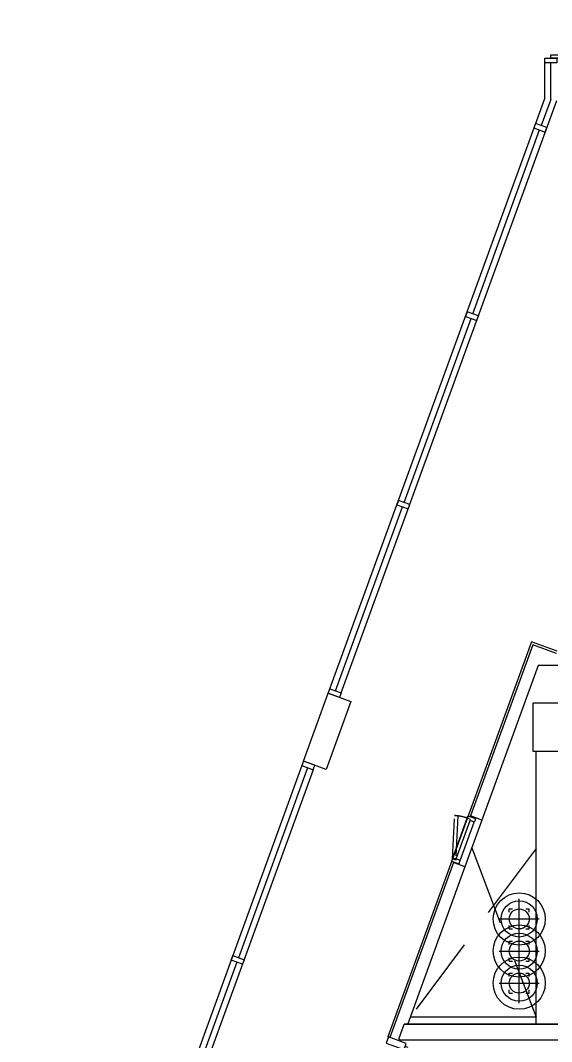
# Model space of a CAD drawing. Header units: millimetres. Extents: x -7448 to 427567, y 91657 to 341328.
# Drawn here: x 124835 to 131457, y 198624 to 211352 of the extents above; entities that cross this region are included whole.
import ezdxf

# ---------------------------------------------------------------- set-up
doc = ezdxf.new("R2010")
doc.units = ezdxf.units.MM
doc.header["$LTSCALE"] = 500
doc.header["$MEASUREMENT"] = 0
for name, pattern in [('CONTINOUS', [0]), ('HIDDEN', [2, 1, -1]), ('HOON1', [3, 2, -1])]:
    doc.linetypes.add(name, pattern=pattern)
doc.layers.add('e-plan', color=9, linetype='CONTINUOUS')

# ---------------------------------------------------------------- blocks, each defined once
blk = doc.blocks.new('2F 기둥 140514')
at = {"layer": 'e-plan', "ltscale": 0.5}
blk.add_lwpolyline([(71303, 72200), (72103, 72200), (72103, 72800), (71303, 72800)], close=True, dxfattribs=at)
blk = doc.blocks.new('A$C786028D1')
at = {"layer": 'e-plan', "linetype": 'ByBlock'}
for p, q in [((-284058, -58390), (-284058, -57890)), ((-284183, -58057), (-284183, -58015)), ((-284183, -58015), (-284141, -58015)), ((-283975, -58015), (-283933, -58015)), ((-283933, -58057), (-283933, -58015)), ((-284308, -58140), (-283808, -58140)), ((-284183, -58265), (-284183, -58223)), ((-284183, -58265), (-284141, -58265)), ((-284058, -58790), (-284058, -58290)), ((-283975, -58265), (-283933, -58265)), ((-283933, -58265), (-283933, -58223)), ((-284183, -58457), (-284183, -58415)), ((-284183, -58415), (-284141, -58415)), ((-283975, -58415), (-283933, -58415)), ((-283933, -58457), (-283933, -58415)), ((-284308, -58540), (-283808, -58540)), ((-284183, -58665), (-284183, -58623)), ((-284183, -58665), (-284141, -58665)), ((-283975, -58665), (-283933, -58665)), ((-283933, -58665), (-283933, -58623)), ((-284058, -59190), (-284058, -58690)), ((-284183, -58857), (-284183, -58815)), ((-284183, -58815), (-284141, -58815)), ((-283975, -58815), (-283933, -58815)), ((-283933, -58857), (-283933, -58815)), ((-284308, -58940), (-283808, -58940)), ((-284183, -59065), (-284183, -59023)), ((-283933, -59065), (-283933, -59023)), ((-284183, -59065), (-284141, -59065)), ((-283975, -59065), (-283933, -59065))]:
    blk.add_line(p, q, dxfattribs=at)
for centre in [(-284058, -58140), (-284058, -58540), (-284058, -58940)]:
    blk.add_circle(centre, 325, dxfattribs=at)
at = {"layer": 'e-plan', "linetype": 'CONTINOUS'}
for centre in [(-284058, -58140), (-284058, -58540), (-284058, -58940)]:
    blk.add_circle(centre, 225, dxfattribs=at)
at = {"layer": 'e-plan', "linetype": 'Continuous'}
for centre in [(-284058, -58140), (-284058, -58540), (-284058, -58940)]:
    blk.add_circle(centre, 125, dxfattribs=at)
blk = doc.blocks.new('A$C20BE1455')
at = {"layer": 'e-plan'}
for points in [[(200, 1800), (200, 1760), (1100, 1760), (1100, 1800)], [(200, 0), (200, 40), (1100, 40), (1100, 0)]]:
    blk.add_lwpolyline(points, close=True, dxfattribs=at)
for centre, start, end in [((200, 1800), 270, 0), ((200, 0), 0, 90)]:
    blk.add_arc(centre, 900, start, end, dxfattribs=at)
blk = doc.blocks.new('A$C6B9375F1')
at = {"layer": 'e-plan'}
blk.add_lwpolyline([(-30, 195), (-30, 155), (10, 155), (10, -80), (-70, -80), (-70, 155), (-30, 155)], dxfattribs=at)
blk = doc.blocks.new('asd600')
at = {"layer": 'e-plan'}
for p, q in [((30, 0), (570, 0)), ((45, -45), (555, -45)), ((45, -100), (555, -100))]:
    blk.add_line(p, q, dxfattribs=at)
at = {"layer": 'e-plan', "linetype": 'HIDDEN'}
blk.add_lwpolyline([(546, 158), (559, 120), (44, -37), (30, 0), (546, 158)], dxfattribs=at)
at = {"layer": 'e-plan'}
for points in [[(0, 0), (0, -100), (30, -100), (30, -100), (45, -100), (45, -45), (30, -45), (30, 0)], [(600, 0), (600, -100), (570, -100), (570, -100), (555, -100), (555, -45), (570, -45), (570, 0)]]:
    blk.add_lwpolyline(points, close=True, dxfattribs=at)
at = {"layer": 'e-plan', "linetype": 'HIDDEN'}
blk.add_arc((30, 0), 540, 0, 17.0611, dxfattribs=at)

msp = doc.modelspace()

# ---------------------------------------------------------------- linework, layer by layer
at = {"layer": 'e-plan'}
for p, q in [((131372, 210381), (131372, 210822)), ((131447, 210368), (131447, 210822)), ((128694, 203021), (131372, 210381)), ((128834, 202970), (131522, 210355)), ((131447, 210368), (131329, 210043)), ((130474, 207694), (131308, 209987)), ((129619, 205345), (130454, 207638)), ((128764, 202996), (129598, 205288)), ((131206, 203608), (129414, 198684)), ((131224, 203570), (130447, 201436)), ((131525, 203492), (131206, 203608)), ((131520, 203462), (131224, 203570)), ((131290, 203312), (130588, 201385)), ((131932, 203312), (131290, 203312)), ((131267, 198842), (131267, 202242)), ((128345, 202063), (124835, 192421)), ((128486, 202011), (124976, 192370)), ((128415, 202037), (127553, 199669)), ((130588, 201385), (130376, 200802)), ((130588, 201385), (130447, 201436)), ((130235, 200854), (129442, 198674)), ((130376, 200802), (129664, 198845)), ((130376, 200802), (130235, 200854)), ((127533, 199613), (126671, 197244)), ((129552, 198655), (129620, 198842)), ((144469, 198842), (129620, 198842)), ((129620, 198842), (140182, 198842)), ((131267, 198927), (129694, 198927)), ((129442, 198674), (129414, 198684)), ((129552, 198655), (129588, 198642)), ((144469, 198642), (129588, 198642))]:
    msp.add_line(p, q, dxfattribs=at)
at = {"layer": 'e-plan', "linetype": 'HOON1'}
msp.add_line((130461, 201037), (131267, 198927), dxfattribs=at)
at = {"layer": 'e-plan'}
for points in [[(131372, 210822), (131372, 210882), (131522, 210882), (131522, 210822)], [(131258, 210069), (131238, 210013), (131379, 209961), (131399, 210018)], [(130404, 207720), (130383, 207663), (130524, 207612), (130545, 207668)], [(129549, 205370), (129528, 205314), (129669, 205263), (129689, 205319)], [(128673, 202965), (128694, 203021), (128834, 202970), (128814, 202913)], [(128365, 202119), (128345, 202063), (128486, 202011), (128506, 202068)], [(127462, 199638), (127483, 199695), (127624, 199643), (127603, 199587)]]:
    msp.add_lwpolyline(points, close=True, dxfattribs=at)
at = {"layer": 'e-plan', "ltscale": 0.5}
msp.add_lwpolyline([(128955, 202862), (128647, 202016), (128365, 202119), (128673, 202965), (128955, 202862)], dxfattribs=at)
at = {"layer": 'e-plan', "linetype": 'HOON1'}
msp.add_lwpolyline([(131267, 201032), (129694, 198927)], dxfattribs=at)

# ---------------------------------------------------------------- block references
at = {"layer": 'e-plan'}
for name, p in [('A$C786028D1', (415112, 258292)), ('2F 기둥 140514', (59920, 130042))]:
    msp.add_blockref(name, p, dxfattribs=at)
for name, p, rotation in [('A$C20BE1455', (131247, 210882), 359.9999760943379), ('asd600', (130210, 200873), 69.9999994866541)]:
    msp.add_blockref(name, p, dxfattribs=dict(at, rotation=rotation))
at = {"layer": 'e-plan', "xscale": -1, "rotation": 249.9999993406068}
msp.add_blockref('A$C6B9375F1', (129495, 198644), dxfattribs=at)

doc.saveas('drawing.dxf')
